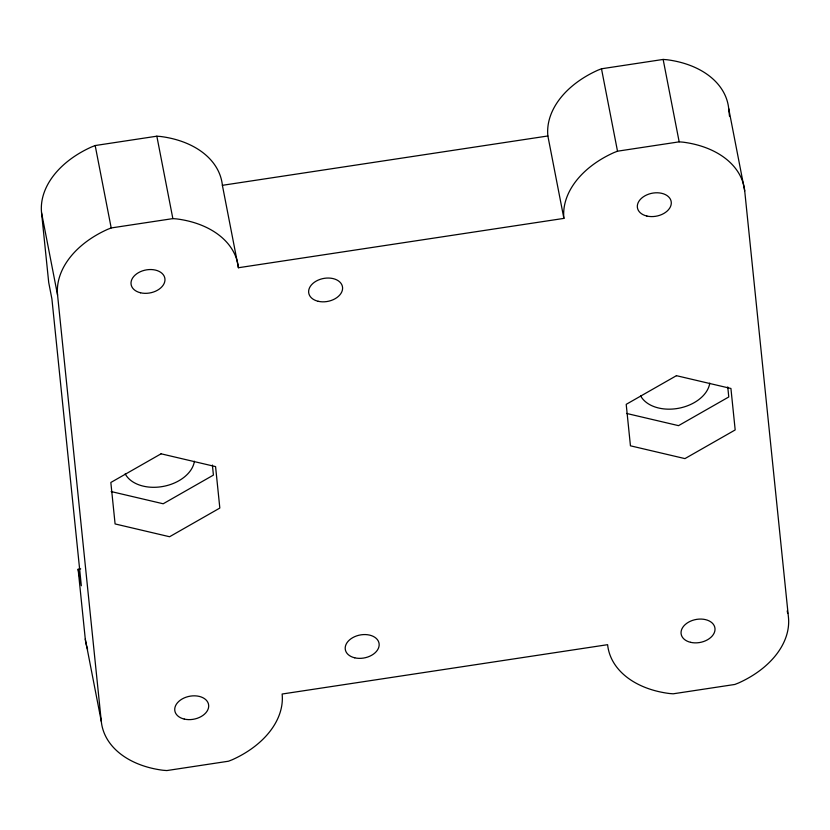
<?xml version="1.0" encoding="UTF-8"?>
<svg xmlns="http://www.w3.org/2000/svg" width="830" height="830" viewBox="0 0 830 830"><rect width="100%" height="100%" fill="white"/><g stroke="black" fill="none" stroke-linecap="round" stroke-linejoin="round"><path stroke-width="1.25" d="M78.124 569.266L85.283 639.017L101.302 721.436A91.539 62.198 -11 0 0 162.991 770.261L166.851 770.562L228.509 761.214L232.193 759.772A91.539 62.198 -11 0 0 282.127 694.025L607.612 644.682A91.539 62.198 -11 0 0 669.302 693.496L673.161 693.807L734.82 684.46L738.503 683.007A91.539 62.198 -11 0 0 788.448 617.261L744.717 190.983A91.539 62.198 -11 0 0 683.028 142.158L679.168 141.847L617.51 151.195L613.837 152.647A91.539 62.198 -11 0 0 563.892 218.394L238.407 267.737L222.388 185.318A91.539 62.198 -11 0 0 160.698 136.504L156.839 136.193L95.18 145.541L91.497 146.993A91.539 62.198 -11 0 0 41.552 212.739L48.711 282.49L51.917 298.976L81.33 585.752L78.124 569.266L80.686 568.872M238.407 267.737A91.539 62.198 -11 0 0 176.717 218.913L172.858 218.612L111.199 227.949L107.516 229.402A91.539 62.198 -11 0 0 57.581 295.148L101.302 721.436M744.717 190.983L728.699 108.564A91.539 62.198 -11 0 0 667.009 59.739L663.149 59.438L601.491 68.786L597.808 70.228A91.539 62.198 -11 0 0 547.873 135.975L222.388 185.318M626.526 413.433L678.535 425.645L728.771 396.968L727.744 386.915M111.158 491.557L163.178 503.769L213.414 475.102L212.387 465.049M787.214 610.922L787.701 613.463M663.149 59.438L679.168 141.847M601.491 68.786L617.51 151.195M547.873 135.975L563.892 218.394M156.839 136.193L172.858 218.612M95.18 145.541L111.199 227.949M41.552 212.739L57.581 295.148M728.699 108.564L729.487 116.179M87.617 649.216A91.539 62.198 -11 0 1 85.283 639.017M194.417 461.231A36.043 24.485 -11 0 1 162.971 486.463A36.043 24.485 -11 0 1 125.185 473.837M709.775 383.107A36.043 24.485 -11 0 1 678.328 408.329A36.043 24.485 -11 0 1 640.542 395.713M161.082 453.803L110.836 482.479L115.09 523.938L169.579 536.74L219.826 508.064L215.572 466.595L161.082 453.803M676.44 375.679L626.204 404.345L630.447 445.814L684.947 458.606L735.183 429.94L730.929 388.471L676.44 375.679M184.27 719.081A17.16 11.662 -11 0 0 208.662 705.158A17.16 11.662 -11 0 0 182.206 698.943A17.16 11.662 -11 0 0 184.27 719.081M140.55 292.793A17.16 11.662 -11 0 0 164.942 278.87A17.16 11.662 -11 0 0 138.486 272.655A17.16 11.662 -11 0 0 140.55 292.793M646.861 216.039A17.16 11.662 -11 0 0 671.263 202.115A17.16 11.662 -11 0 0 644.796 195.901A17.16 11.662 -11 0 0 646.861 216.039M690.591 642.327A17.16 11.662 -11 0 0 714.983 628.403A17.16 11.662 -11 0 0 688.516 622.189A17.16 11.662 -11 0 0 690.591 642.327M354.742 657.817A17.16 11.662 -11 0 0 379.134 643.893A17.16 11.662 -11 0 0 352.677 637.679A17.16 11.662 -11 0 0 354.742 657.817M318.17 301.29A17.16 11.662 -11 0 0 342.562 287.367A17.16 11.662 -11 0 0 316.106 281.152A17.16 11.662 -11 0 0 318.17 301.29"/></g></svg>
